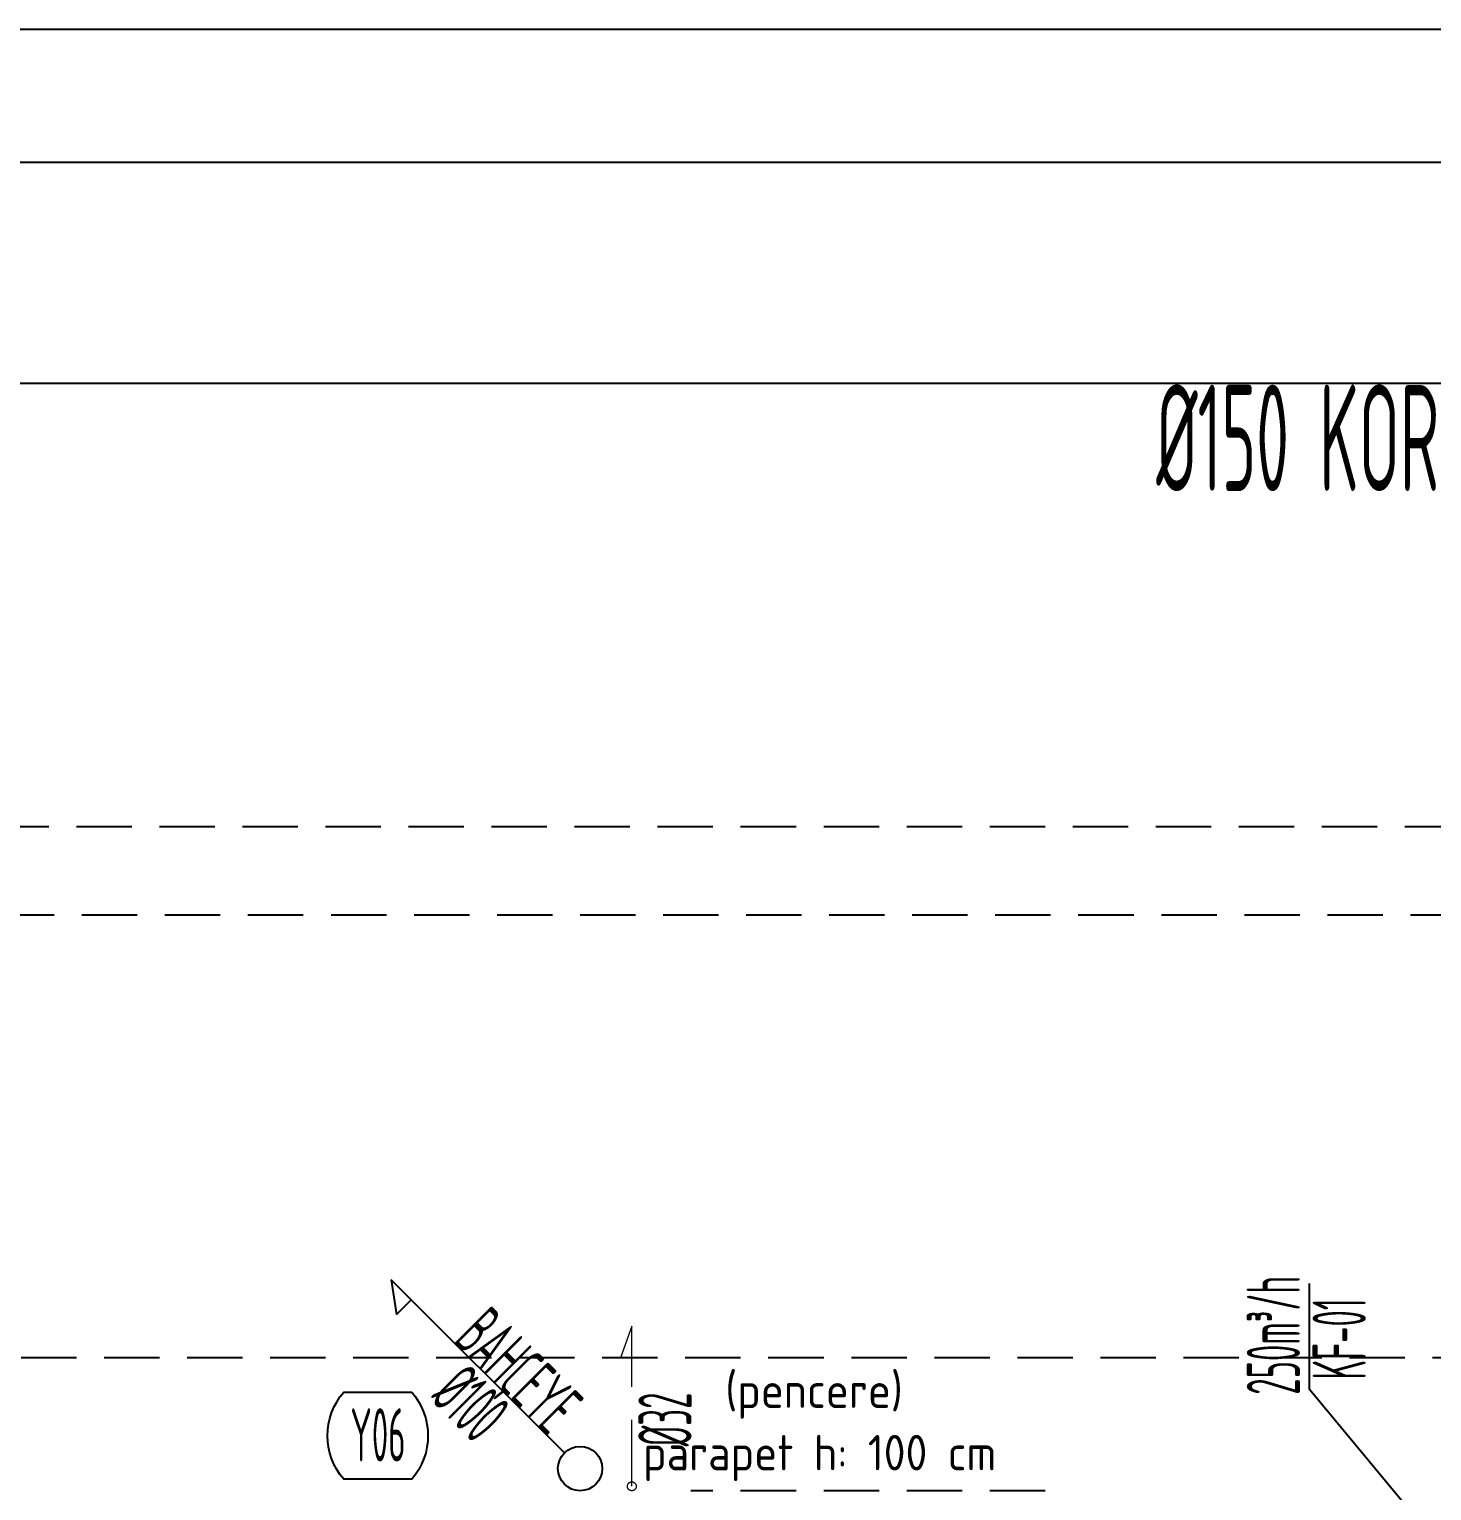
# Model space of a CAD drawing. Header units: centimetres. Extents: x 31 to 22766, y 238 to 3306.
# Drawn here: x 1157.6 to 1474.3, y 2272 to 2602 of the extents above; entities that cross this region are included whole.
import ezdxf
from ezdxf.xclip import XClip

# ---------------------------------------------------------------- set-up
doc = ezdxf.new("R2010")
doc.units = ezdxf.units.CM
doc.header["$XCLIPFRAME"] = 0
for name, pattern in [('ACAD_ISO07W100', [3, 0, -3]), ('DASHED', [0.75, 0.5, -0.25]), ('HIDDEN', [0.375, 0.25, -0.125])]:
    doc.linetypes.add(name, pattern=pattern)
for name, color, linetype, lineweight in [('00_BORDA_SIVA', 5, 'Continuous', 25), ('M-HVAC-VRF DRENAJ HATTI', 6, 'DASHED', 5), ('YAZI1', 8, 'Continuous', 5)]:
    doc.layers.add(name, color=color, linetype=linetype, lineweight=lineweight)
for name, color, linetype in [('izdüşüm', 8, 'ACAD_ISO07W100'), ('M-ST-PİSSU', 8, 'Continuous'), ('M-ST-YAĞMUR SUYU', 6, 'RAINWATER'), ('M-ÇERÇEVE-YAZI', 7, 'Continuous')]:
    doc.layers.add(name, color=color, linetype=linetype)
doc.styles.add('DIMDIS', font='GENISO.shx', dxfattribs={"width": 0.5, "height": 16})
doc.styles.add('SANSSERIF', font='geniso.shx')
doc.styles.add('ST', font='geniso.shx', dxfattribs={"width": 0.85, "height": 125})
doc.styles.get("Standard").update_dxf_attribs({"font": 'GENISO.shx'})
doc.styles.add('style1', font='GENISO.shx', dxfattribs={"height": 80})
doc.linetypes.add('RAINWATER', pattern='A,6,-0.4,[") )",Standard,S=1,R=0,X=-0.1,Y=-0.5],-1.1', length=7.5)
doc.linetypes.add('WASTEWATER', pattern='A,6,-0.4,[")",Standard,S=1,R=0,X=-0.1,Y=-0.375],-0.2', length=6.6)

# ---------------------------------------------------------------- blocks, each defined once
blk = doc.blocks.new('DUVAR PLANI')
at = {"layer": '00_BORDA_SIVA', "color": 251, "linetype": 'HIDDEN', "ltscale": 50}
blk.add_line((35665.64, 6792.62), (35585.64, 6792.62), dxfattribs=at)
blk = doc.blocks.new('G$CCD2FF134')
at = {"layer": 'M-HVAC-VRF DRENAJ HATTI', "ltscale": 30}
for p, q in [((-2413.33, 37.18), (-2415.87, 30)), ((-2413.33, 1), (-2413.33, 37.18)), ((-2415.87, 30), (-2413.33, 30))]:
    blk.add_line(p, q, dxfattribs=at)
blk.add_circle((-2413.33, 1), 1, dxfattribs=at)
at = {"layer": 'M-ST-PİSSU', "color": 11, "linetype": 'WASTEWATER', "ltscale": 20}
blk.add_line((-1943, 250), (-2677, 250), dxfattribs=at)
at = {"layer": 'M-ST-PİSSU', "color": 6, "linetype": 'Continuous', "ltscale": 5}
blk.add_circle((-2425, 5), 5, dxfattribs=at)
at = {"layer": 'M-ST-YAĞMUR SUYU', "ltscale": 5}
for p, q in [((-2428.54, 8.54), (-2467.63, 47.63)), ((-2467.63, 47.63), (-2466.44, 39.8)), ((-2466.44, 39.8), (-2463.12, 43.12))]:
    blk.add_line(p, q, dxfattribs=at)
blk.add_lwpolyline([(-2463, 22.27, -0.369965), (-2463, 2.58), (-2478.37, 2.58, -0.369965), (-2478.37, 22.27)], format="xyb", close=True, dxfattribs=at)
at = {"layer": 'M-ÇERÇEVE-YAZI', "linetype": 'Continuous'}
for p, q in [((-2260.31, 22.88), (-2260.31, 46.76)), ((-2203.2, -45.88), (-2260.31, 22.88))]:
    blk.add_line(p, q, dxfattribs=at)
at = {"layer": 'M-ST-PİSSU', "color": 7, "linetype": 'WASTEWATER', "ltscale": 20, "style": 'ST', "width": 0.5}
blk.add_text('Ø150 KORUGE BORU  EĞİM %%%1 ', height=24, dxfattribs=at).set_placement((-2294.9, 225.73, -58.4))
at = {"layer": 'M-ST-YAĞMUR SUYU', "color": 7, "ltscale": 10, "width": 0.5}
for s, rotation, p in [('BAHÇEYE', 315, (-2453.91, 33.66)), ('Ø100', 315, (-2459.17, 20.75)), ('Ø32', 90, (-2399.83, 10.03))]:
    blk.add_text(s, height=12, rotation=rotation, dxfattribs=at).set_placement(p)
at = {"layer": 'M-ST-YAĞMUR SUYU', "color": 7, "ltscale": 5, "style": 'SANSSERIF', "width": 0.5}
blk.add_text('Y06', height=12, dxfattribs=at).set_placement((-2476.87, 6.62))
at = {"layer": 'M-ÇERÇEVE-YAZI', "linetype": 'Continuous', "style": 'DIMDIS', "width": 0.5}
for s, p in [('250m³/h', (-2262.46, 21.69, -58.4)), ('KF-01', (-2247.59, 25.09, -58.4))]:
    blk.add_text(s, height=12, rotation=90, dxfattribs=at).set_placement(p)

msp = doc.modelspace()

# ---------------------------------------------------------------- linework, layer by layer
for points in [[(207.03, 2602.03), (4087.03, 2602.03), (4087.03, 352.03), (207.03, 352.03)], [(237.03, 2572.03), (4057.03, 2572.03), (4057.03, 382.03), (237.03, 382.03)]]:
    msp.add_lwpolyline(points, close=True)
at = {"layer": 'izdüşüm', "color": 251, "linetype": 'HIDDEN', "ltscale": 50}
for points in [[(437.03, 2422.03), (3857.03, 2422.03), (3857.03, 652.03), (437.03, 652.03)], [(457.03, 2402.03), (3837.03, 2402.03), (3837.03, 672.03), (457.03, 672.03)], [(557.03, 772.03), (3737.03, 772.03), (3737.03, 2302.03), (557.03, 2302.03)]]:
    msp.add_lwpolyline(points, close=True, dxfattribs=at)

# ---------------------------------------------------------------- block references
ref = msp.add_blockref('G$CCD2FF134', (3707.03, 2272.03))
XClip(ref).set_block_clipping_path([(-3470.0000000001, -1889.9999999982), (349.9999999999, 300.0000000019)])
msp.add_blockref('DUVAR PLANI', (-34278.61, -4520.59))

# ---------------------------------------------------------------- texts
at = {"layer": 'YAZI1', "char_height": 8, "attachment_point": 1, "style": 'style1'}
for s, insert, width in [('\\pxsm1,qc;(pencere)', (1280.22, 2298.71), 109.2793), ('\\pxsm1,qc;parapet h: 100 cm', (770.35, 2284.63), 1131.5727)]:
    msp.add_mtext(s, dxfattribs=dict(at, insert=insert, width=width))

doc.saveas('drawing.dxf')
